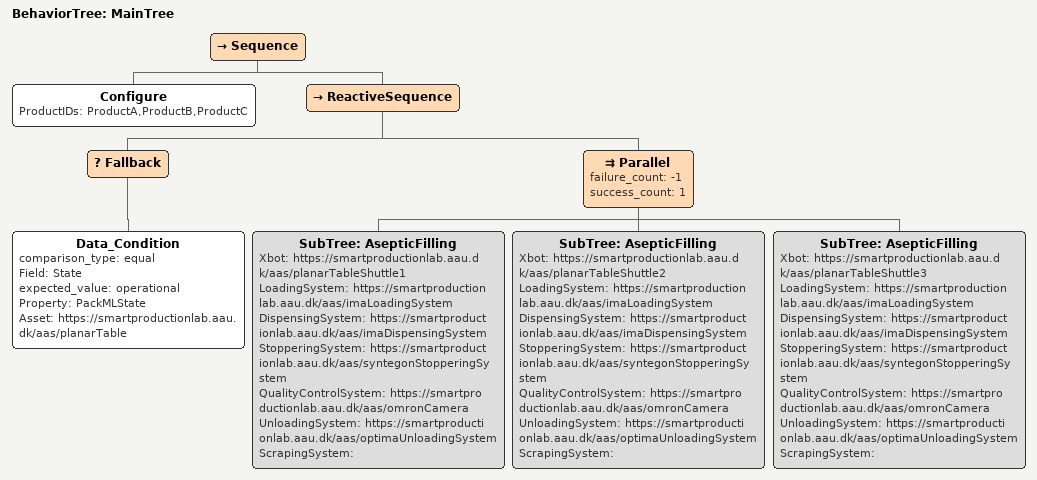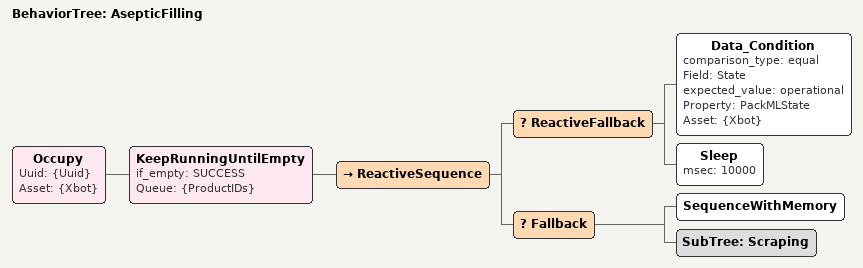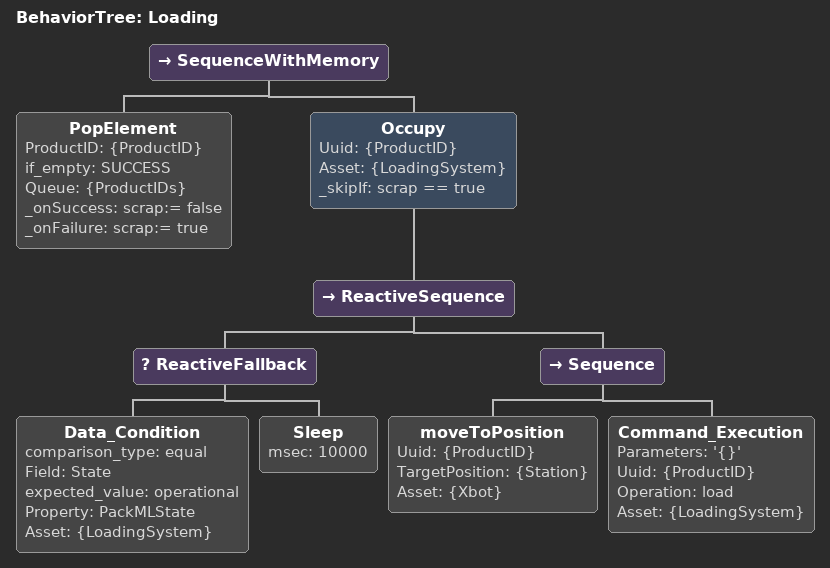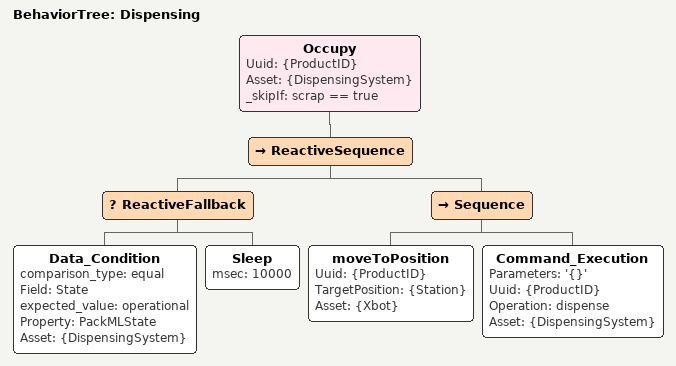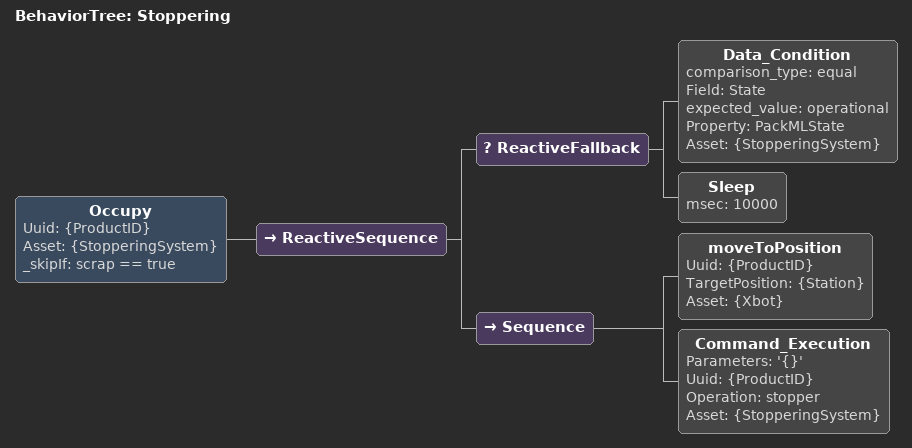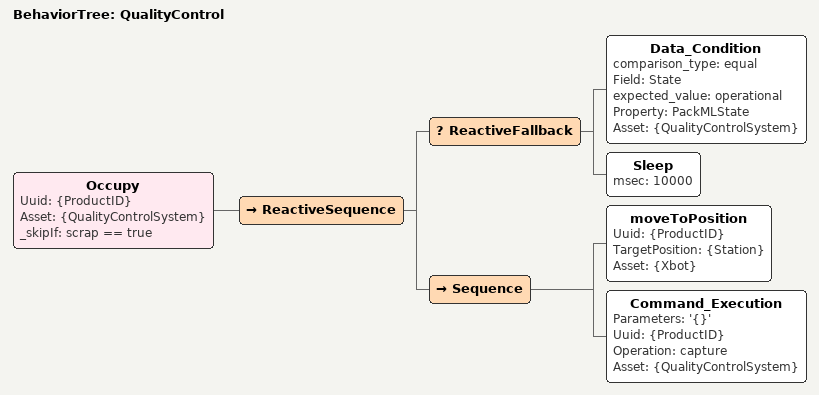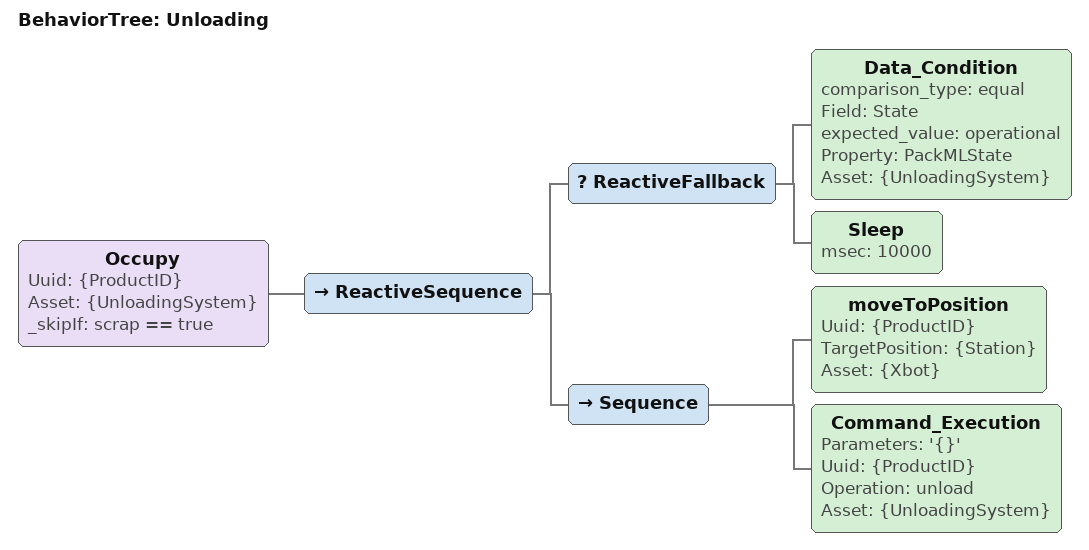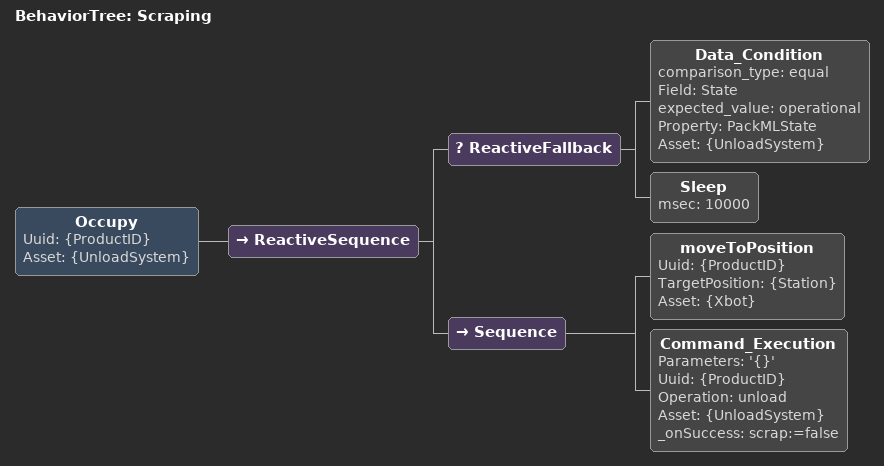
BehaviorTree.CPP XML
<?xml version="1.0" encoding="UTF-8"?>
<root BTCPP_format="4">
  <BehaviorTree ID="MainTree">
    <Sequence>
      <Configure ProductIDs="ProductA,ProductB,ProductC" />
      <ReactiveSequence>
        <Fallback>
          <Data_Condition comparison_type="equal" Field="State" expected_value="operational"
            Property="PackMLState" Asset="https://smartproductionlab.aau.dk/aas/planarTable" />
        </Fallback>
        <Parallel failure_count="-1" success_count="1">
          <SubTree ID="AsepticFilling"
            Xbot="https://smartproductionlab.aau.dk/aas/planarTableShuttle1"
            LoadingSystem="https://smartproductionlab.aau.dk/aas/imaLoadingSystem"
            DispensingSystem="https://smartproductionlab.aau.dk/aas/imaDispensingSystem"
            StopperingSystem="https://smartproductionlab.aau.dk/aas/syntegonStopperingSystem"
            QualityControlSystem="https://smartproductionlab.aau.dk/aas/omronCamera"
            UnloadingSystem="https://smartproductionlab.aau.dk/aas/optimaUnloadingSystem"
            ScrapingSystem="" />
          <SubTree ID="AsepticFilling"
            Xbot="https://smartproductionlab.aau.dk/aas/planarTableShuttle2"
            LoadingSystem="https://smartproductionlab.aau.dk/aas/imaLoadingSystem"
            DispensingSystem="https://smartproductionlab.aau.dk/aas/imaDispensingSystem"
            StopperingSystem="https://smartproductionlab.aau.dk/aas/syntegonStopperingSystem"
            QualityControlSystem="https://smartproductionlab.aau.dk/aas/omronCamera"
            UnloadingSystem="https://smartproductionlab.aau.dk/aas/optimaUnloadingSystem"
            ScrapingSystem="" />
          <SubTree ID="AsepticFilling"
            Xbot="https://smartproductionlab.aau.dk/aas/planarTableShuttle3"
            LoadingSystem="https://smartproductionlab.aau.dk/aas/imaLoadingSystem"
            DispensingSystem="https://smartproductionlab.aau.dk/aas/imaDispensingSystem"
            StopperingSystem="https://smartproductionlab.aau.dk/aas/syntegonStopperingSystem"
            QualityControlSystem="https://smartproductionlab.aau.dk/aas/omronCamera"
            UnloadingSystem="https://smartproductionlab.aau.dk/aas/optimaUnloadingSystem"
            ScrapingSystem="" />
        </Parallel>
      </ReactiveSequence>
    </Sequence>
  </BehaviorTree>
  <BehaviorTree ID="AsepticFilling">
    <Occupy Uuid="{Uuid}" Asset="{Xbot}">
      <KeepRunningUntilEmpty if_empty="SUCCESS" Queue="{ProductIDs}">
        <ReactiveSequence>
          <ReactiveFallback>
            <Data_Condition comparison_type="equal" Field="State" expected_value="operational"
              Property="PackMLState" Asset="{Xbot}" />
            <Sleep msec="10000" />
          </ReactiveFallback>
          <Fallback>
            <SequenceWithMemory />
            <SubTree ID="Scraping" />
          </Fallback>
        </ReactiveSequence>
      </KeepRunningUntilEmpty>
    </Occupy>
  </BehaviorTree>
  <BehaviorTree ID="Loading">
    <SequenceWithMemory>
      <PopElement ProductID="{ProductID}" if_empty="SUCCESS" Queue="{ProductIDs}"
        _onSuccess="scrap:= false" _onFailure="scrap:= true" />
      <Occupy Uuid="{ProductID}" Asset="{LoadingSystem}" _skipIf="scrap == true">
        <ReactiveSequence>
          <ReactiveFallback>
            <Data_Condition comparison_type="equal" Field="State" expected_value="operational"
              Property="PackMLState" Asset="{LoadingSystem}" />
            <Sleep msec="10000" />
          </ReactiveFallback>
          <Sequence>
            <moveToPosition Uuid="{ProductID}" TargetPosition="{Station}" Asset="{Xbot}" />
            <Command_Execution Parameters="'{}'" Uuid="{ProductID}" Operation="load"
              Asset="{LoadingSystem}" />
          </Sequence>
        </ReactiveSequence>
      </Occupy>
    </SequenceWithMemory>
  </BehaviorTree>
  <BehaviorTree ID="Dispensing">
    <Occupy Uuid="{ProductID}" Asset="{DispensingSystem}" _skipIf="scrap == true">
      <ReactiveSequence>
        <ReactiveFallback>
          <Data_Condition comparison_type="equal" Field="State" expected_value="operational"
            Property="PackMLState" Asset="{DispensingSystem}" />
          <Sleep msec="10000" />
        </ReactiveFallback>
        <Sequence>
          <moveToPosition Uuid="{ProductID}" TargetPosition="{Station}" Asset="{Xbot}" />
          <Command_Execution Parameters="'{}'" Uuid="{ProductID}" Operation="dispense"
            Asset="{DispensingSystem}" />
        </Sequence>
      </ReactiveSequence>
    </Occupy>
  </BehaviorTree>
  <BehaviorTree ID="Stoppering">
    <Occupy Uuid="{ProductID}" Asset="{StopperingSystem}" _skipIf="scrap == true">
      <ReactiveSequence>
        <ReactiveFallback>
          <Data_Condition comparison_type="equal" Field="State" expected_value="operational"
            Property="PackMLState" Asset="{StopperingSystem}" />
          <Sleep msec="10000" />
        </ReactiveFallback>
        <Sequence>
          <moveToPosition Uuid="{ProductID}" TargetPosition="{Station}" Asset="{Xbot}" />
          <Command_Execution Parameters="'{}'" Uuid="{ProductID}" Operation="stopper"
            Asset="{StopperingSystem}" />
        </Sequence>
      </ReactiveSequence>
    </Occupy>
  </BehaviorTree>
  <BehaviorTree ID="QualityControl">
    <Occupy Uuid="{ProductID}" Asset="{QualityControlSystem}" _skipIf="scrap == true">
      <ReactiveSequence>
        <ReactiveFallback>
          <Data_Condition comparison_type="equal" Field="State" expected_value="operational"
            Property="PackMLState" Asset="{QualityControlSystem}" />
          <Sleep msec="10000" />
        </ReactiveFallback>
        <Sequence>
          <moveToPosition Uuid="{ProductID}" TargetPosition="{Station}" Asset="{Xbot}" />
          <Command_Execution Parameters="'{}'" Uuid="{ProductID}" Operation="capture"
            Asset="{QualityControlSystem}" />
        </Sequence>
      </ReactiveSequence>
    </Occupy>
  </BehaviorTree>
  <BehaviorTree ID="Unloading">
    <Occupy Uuid="{ProductID}" Asset="{UnloadingSystem}" _skipIf="scrap == true">
      <ReactiveSequence>
        <ReactiveFallback>
          <Data_Condition comparison_type="equal" Field="State" expected_value="operational"
            Property="PackMLState" Asset="{UnloadingSystem}" />
          <Sleep msec="10000" />
        </ReactiveFallback>
        <Sequence>
          <moveToPosition Uuid="{ProductID}" TargetPosition="{Station}" Asset="{Xbot}" />
          <Command_Execution Parameters="'{}'" Uuid="{ProductID}" Operation="unload"
            Asset="{UnloadingSystem}" />
        </Sequence>
      </ReactiveSequence>
    </Occupy>
  </BehaviorTree>
  <BehaviorTree ID="Scraping">
    <Occupy Uuid="{ProductID}" Asset="{UnloadSystem}">
      <ReactiveSequence>
        <ReactiveFallback>
          <Data_Condition comparison_type="equal" Field="State" expected_value="operational"
            Property="PackMLState" Asset="{UnloadSystem}" />
          <Sleep msec="10000" />
        </ReactiveFallback>
        <Sequence>
          <moveToPosition Uuid="{ProductID}" TargetPosition="{Station}" Asset="{Xbot}" />
          <Command_Execution Parameters="'{}'" Uuid="{ProductID}" Operation="unload"
            Asset="{UnloadSystem}" _onSuccess="scrap:=false" />
        </Sequence>
      </ReactiveSequence>
    </Occupy>
  </BehaviorTree>
</root>
